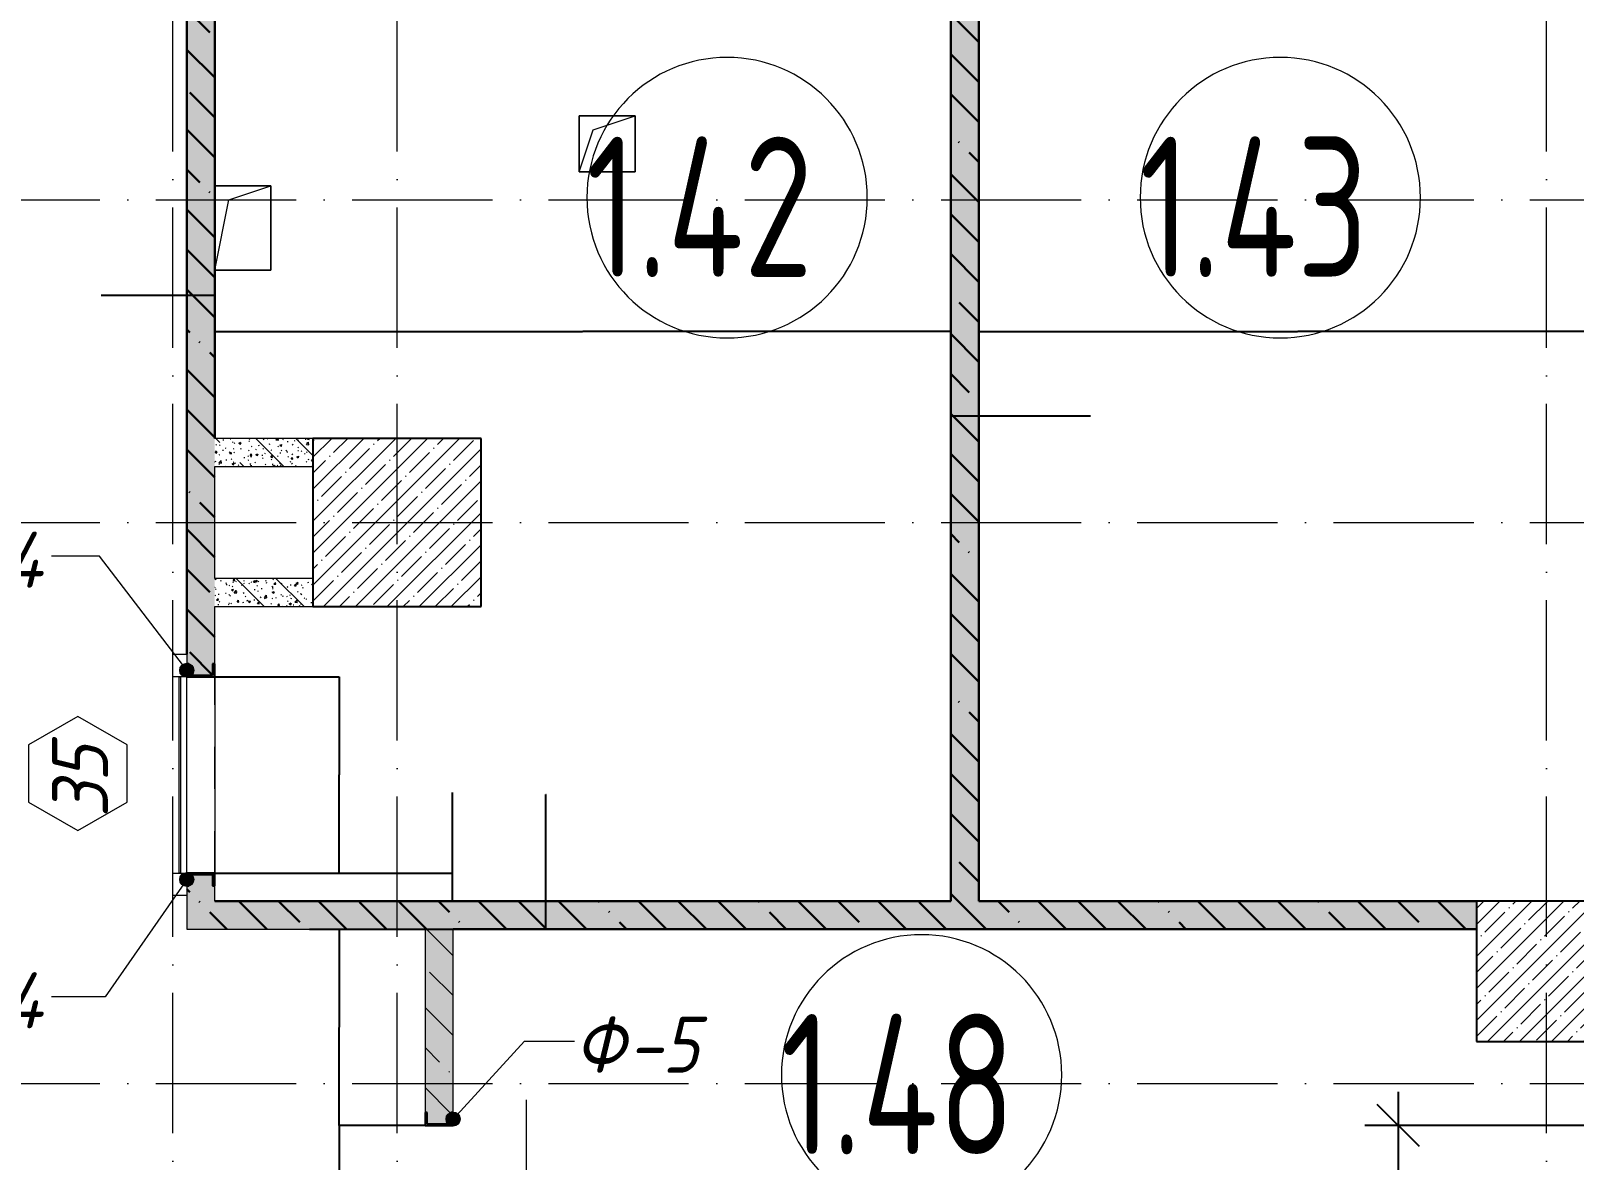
# Model space of a CAD drawing. Header units: millimetres. Extents: x 12986 to 523328, y -9759 to 30092.
# Drawn here: x 127151 to 132656, y 14727 to 18753 of the extents above; entities that cross this region are included whole.
import ezdxf

# ---------------------------------------------------------------- set-up
doc = ezdxf.new("R2010")
doc.units = ezdxf.units.MM
doc.linetypes.add('50_200_ШТРИХ_1Т_ш5_п1_п1_', pattern=[700, 500, -100, 0, -100])
doc.linetypes.add('Штрих короткий', pattern=[300, 150, -150])
for name, color, linetype, lineweight in [('0) ПГП', 1, 'Continuous', 30), ('4) ПГП красный расчет', 12, 'Continuous', 30), ('A-ANNO-DIMS', 7, 'Continuous', 9), ('A-AREA-IDEN', 7, 'Continuous', 9), ('A-DOOR-2', 7, 'Continuous', 5), ('A-DOOR-3', 7, 'Штрих короткий', 5), ('A-DOOR-IDEN', 7, 'Continuous', 9), ('A-FLOR', 7, 'Continuous', 9), ('A-GENM', 7, 'Continuous', 9), ('A-GENM-1', 7, 'Continuous', 25), ('A-GENM-IDEN', 7, 'Continuous', 9), ('A-WALL-6', 18, 'Continuous', 13), ('A-WALL-PATT-4', 250, 'Continuous', 5), ('I-WALL', 7, 'Continuous', 5), ('S-COLS-1', 7, 'Continuous', 5), ('S-COLS-2', 7, 'Continuous', 25), ('Оси-2', 7, '50_200_ШТРИХ_1Т_ш5_п1_п1_', 9)]:
    doc.layers.add(name, color=color, linetype=linetype, lineweight=lineweight)
doc.layers.add('A-DOOR-1', color=7, linetype='Continuous', lineweight=5, true_color=0xffffff)
doc.styles.add('ISOCPEUR_I_3', font='isocpeui.ttf', dxfattribs={"width": 0.9, "height": 200})
doc.styles.add('СПДС', font='ГОСТ тип А.ttf', dxfattribs={"width": 0.9})
doc.dimstyles.new('ISO-2_0_0_9К_СРЕДНИЙ_1', dxfattribs={"dimscale": 304.8, "dimtxt": 199.196235, "dimasz": 0.492126, "dimexe": 0.393701, "dimexo": 0, "dimgap": 0, "dimtad": 1, "dimdec": 0, "dimzin": 0, "dimdsep": 46, "dimtxsty": 'ISOCPEUR_I_3', "dimblk1": 'OBLIQUE', "dimblk2": 'OBLIQUE', "dimsah": 1, "dimcen": 0.09, "dimdle": 0.393701, "dimazin": 0, "dimtfac": 1, "dimtdec": 4, "dimtix": 1, "dimtmove": 2, "dimatfit": 3, "dimfxl": 1, "dimtvp": 1, "dimtolj": 1, "dimtzin": 0, "dimarcsym": 2})
doc.dimstyles.get("Standard").update_dxf_attribs({"dimtxt": 0.18, "dimasz": 0.18, "dimexe": 0.18, "dimexo": 0.0625, "dimgap": 0.09, "dimtad": 0, "dimtih": 1, "dimtoh": 1, "dimdec": 4, "dimzin": 0, "dimdsep": 46, "dimtxsty": 'Standard', "dimcen": 0.09, "dimadec": 0, "dimazin": 0, "dimtfac": 1, "dimtdec": 4, "dimtofl": 0, "dimtmove": 0, "dimatfit": 3, "dimfxl": 1, "dimtolj": 1, "dimtzin": 0, "dimarcsym": 0})
pattern_1 = [(45, (61996.89, 0), (-57.02463, 57.02463), []), (45, (62053.92, 0), (-57.02463, 57.02463), [100.806, -20.161, 3.353, -16.808])]
pattern_2 = [(50, (61996.893, 0), (72.873764, -6.37607), [7.62, -83.82]), (355, (61996.89, 0), (-14.09699, 76.422444), [6.096, -67.056]), (100.451, (62002.966, -0.53), (58.776964, 70.04687), [6.476, -71.236]), (46.184, (61996.89, 20.32), (108.43142, -16.81745), [11.43, -125.73]), (96.636, (62005.93, 18.92), (94.961, 98.97089), [9.714, -106.854]), (351.184, (61996.89, 20.32), (94.96227, 98.97018), [9.144, -100.584]), (21, (62007.053, 15.24), (60.64565, -40.906537), [7.62, -83.82]), (326, (62007.05, 15.24), (24.72083, 73.67493), [6.096, -67.056]), (71.451, (62012.11, 11.83), (85.36689, 32.76874), [6.476, -71.236]), (37.5, (61996.893, 0), (1.235525, 33.8224325), [3.353, -62.89, 3.353, -64.719, -67.31]), (37.5, (61996.893, 0), (1.235525, 33.8224325), [-134.315, 3.353, -63.957]), (7.5, (61996.893, 0), (26.728146, 40.07255), [3.353, -35.458, 3.353, -61.366, -25.654]), (7.5, (61996.893, 0), (26.728146, 40.07255), [-103.53, 3.353, -22.301]), (327.5, (61974.236, 0), (54.236318, -2.292117), [3.353, -22.047, 3.353, -75.895, -105.156]), (327.5, (61974.236, 0), (54.236318, -2.292117), [-104.648, 3.353, -101.803]), (317.5, (61964.076, 0), (59.25158, 10.17014), [3.353, -29.667, 3.353, -49.276, -74.676]), (317.5, (61964.076, 0), (59.25158, 10.17014), [-85.649, 3.353, -71.323])]
pattern_3 = [(135, (61996.9, 0), (-142.5612, -142.5612), []), (135, (62139.46, 0), (-142.5612, -142.5612), [252.016, -50.403, 3.353, -47.05])]

# ---------------------------------------------------------------- blocks, each defined once
blk = doc.blocks.new('Штора противопожарная_Рен - ШТ_700х700-22567375-АР1_Кладочный план 1 этажа')
at = {"layer": 'A-DOOR-1'}
for p, q in [((-430, 100), (-350, 100)), ((-430, 50), (-430, 100)), ((-350, 100), (-350, 50)), ((-350, 77.5), (350, 77.5)), ((-350, 72.5), (-350, 77.5)), ((350, 72.5), (-350, 72.5)), ((350, 100), (430, 100)), ((350, 50), (350, 100)), ((350, 77.5), (350, 72.5)), ((430, 100), (430, 50)), ((-396, 50), (-430, 50)), ((430, 50), (396, 50))]:
    blk.add_line(p, q, dxfattribs=at)
blk = doc.blocks.new('Фахверк_СКБ_Швеллер - Ф-4_100х4010-25539282-АР1_Кладочный план 1 этажа')
at = {"layer": 'A-GENM-1'}
for p, q in [((171, 50), (125, 50)), ((125, 50), (125, -50)), ((129.5, 42.4), (171, 42.4)), ((129.5, -42.4), (129.5, 42.4)), ((171, 42.4), (171, 50)), ((125, -50), (171, -50)), ((171, -42.4), (129.5, -42.4)), ((171, -50), (171, -42.4))]:
    blk.add_line(p, q, dxfattribs=at)
blk = doc.blocks.new('Проем_Дверь_БезПР - 700х700 h_штора-26852905-АР1_Кладочный план 1 этажа')
at = {"layer": 'A-DOOR-3'}
for p, q in [((350, 50), (-350, 50)), ((350, -50), (-350, -50))]:
    blk.add_line(p, q, dxfattribs=at)
blk = doc.blocks.new('Фахверк_СКБ_Швеллер - Ф-5_100х3600-25560001-АР1_Кладочный план 1 этажа')
at = {"layer": 'A-GENM-1'}
for p, q in [((171, 50), (125, 50)), ((125, 50), (125, -50)), ((129.5, 42.4), (171, 42.4)), ((129.5, -42.4), (129.5, 42.4)), ((171, 42.4), (171, 50)), ((125, -50), (171, -50)), ((171, -42.4), (129.5, -42.4)), ((171, -50), (171, -42.4))]:
    blk.add_line(p, q, dxfattribs=at)
blk = doc.blocks.new('AR_Отверстие прямоугольное _в плите_ - AR_Отверстие прямоугольное _в плите_-V40-АР1_Кладочный план 1 этажа')
at = {"layer": 'A-GENM'}
for p, q in [((100, 100), (-100, 100)), ((-100, 100), (-100, -100)), ((-50, 50), (100, 100)), ((100, -100), (100, 100)), ((-100, -100), (-50, 50)), ((-100, -100), (100, -100))]:
    blk.add_line(p, q, dxfattribs=at)
blk = doc.blocks.new('AR_Отверстие прямоугольное _в плите_ - AR_Отверстие прямоугольное _в плите_-V87-АР1_Кладочный план 1 этажа')
at = {"layer": 'A-GENM'}
for p, q in [((100, 150), (-100, 150)), ((-50, 100), (100, 150)), ((100, -150), (100, 150)), ((-100, -150), (-50, 100)), ((-100, -150), (100, -150))]:
    blk.add_line(p, q, dxfattribs=at)
blk = doc.blocks.new('AAR_СКБ_Марка_Двери_Перемычка и проем - Марка перемычки и проема-25306769-АР1_Кладочный план 1 этажа')
at = {"layer": 'A-DOOR-IDEN'}
for p, q in [((-5, 0), (5, 0)), ((-0.968, -0.984), (-1.986, -2.747)), ((1.067, -0.984), (-0.968, -0.984)), ((2.085, -2.747), (1.067, -0.984)), ((-1.986, -2.747), (-0.968, -4.509)), ((1.067, -4.509), (2.085, -2.747)), ((-0.968, -4.509), (1.067, -4.509))]:
    blk.add_line(p, q, dxfattribs=at)
blk = doc.blocks.new('DIMBLOCK447-АР1_Кладочный план 1 этажа')
at = {"layer": 'A-ANNO-DIMS', "color": 0, "lineweight": -2, "transparency": 16777216}
for p, q in [((127706.9, 17809.1), (127401.6, 17809.1)), ((127706.9, 17787.2), (127706.9, 17809.3)), ((127806.7, 17809.1), (127707.1, 17809.1)), ((127806.9, 17787.2), (127806.9, 17809.3))]:
    blk.add_line(p, q, dxfattribs=at)
at = {"layer": 'A-ANNO-DIMS', "color": 0, "transparency": 16777216}
for points in [[(127707.1, 17809.1), (127707.1, 17809), (127706.9, 17809.1)], [(127806.7, 17809.1), (127806.7, 17809), (127806.9, 17809.1)]]:
    blk.add_solid(points, dxfattribs=at)
at = {"layer": 'Defpoints', "color": 0, "transparency": 16777216}
for p in [(127706.9, 17787.2), (127806.9, 17809.1), (127806.9, 17787.2)]:
    blk.add_point(p, dxfattribs=at)
at = {"layer": 'A-ANNO-DIMS', "color": 0, "transparency": 16777216, "insert": (127196.5, 17809.2), "char_height": 0.18, "width": 409.118, "attachment_point": 1, "line_spacing_factor": 1.149209}
blk.add_mtext('\\A1;100.0000', dxfattribs=at)
blk = doc.blocks.new('DIMBLOCK448-АР1_Кладочный план 1 этажа')
at = {"layer": 'A-ANNO-DIMS', "color": 0, "lineweight": -2, "transparency": 16777216}
for p, q in [((127806.9, 17787.1), (127806.9, 17680.9)), ((130431.9, 17787.1), (130431.9, 17680.9)), ((127807.1, 17681.1), (129118.6, 17681.1)), ((130431.7, 17681.1), (129120.1, 17681.1))]:
    blk.add_line(p, q, dxfattribs=at)
at = {"layer": 'A-ANNO-DIMS', "color": 0, "transparency": 16777216}
for points in [[(127807.1, 17681.1), (127807.1, 17681.1), (127806.9, 17681.1)], [(130431.7, 17681.1), (130431.7, 17681.1), (130431.9, 17681.1)]]:
    blk.add_solid(points, dxfattribs=at)
at = {"layer": 'Defpoints', "color": 0, "transparency": 16777216}
for p in [(127806.9, 17787.2), (130431.9, 17787.2), (130431.9, 17681.1)]:
    blk.add_point(p, dxfattribs=at)
at = {"layer": 'A-ANNO-DIMS', "color": 0, "transparency": 16777216, "insert": (129119.4, 17681.1), "char_height": 0.18, "width": 606.782, "attachment_point": 5}
blk.add_mtext('\\A1;2625.0000', dxfattribs=at)
blk = doc.blocks.new('DIMBLOCK449-АР1_Кладочный план 1 этажа')
at = {"layer": 'A-ANNO-DIMS', "color": 0, "lineweight": -2, "transparency": 16777216}
for p, q in [((130431.9, 17787.1), (130431.9, 17380.4)), ((130531.9, 17787.1), (130531.9, 17380.4)), ((130432.1, 17380.5), (130531.7, 17380.5)), ((130531.9, 17380.5), (130930.3, 17380.5))]:
    blk.add_line(p, q, dxfattribs=at)
at = {"layer": 'A-ANNO-DIMS', "color": 0, "transparency": 16777216}
for points in [[(130432.1, 17380.6), (130432.1, 17380.5), (130431.9, 17380.5)], [(130531.7, 17380.6), (130531.7, 17380.5), (130531.9, 17380.5)]]:
    blk.add_solid(points, dxfattribs=at)
at = {"layer": 'Defpoints', "color": 0, "transparency": 16777216}
for p in [(130431.9, 17787.2), (130531.9, 17787.2), (130531.9, 17380.5)]:
    blk.add_point(p, dxfattribs=at)
at = {"layer": 'A-ANNO-DIMS', "color": 0, "transparency": 16777216, "insert": (130726.3, 17380.7), "char_height": 0.18, "width": 409.118, "attachment_point": 1, "line_spacing_factor": 1.149209}
blk.add_mtext('\\A1;100.0000', dxfattribs=at)
blk = doc.blocks.new('DIMBLOCK450-АР1_Кладочный план 1 этажа')
at = {"layer": 'A-ANNO-DIMS', "color": 0, "lineweight": -2, "transparency": 16777216}
for p, q in [((130531.9, 17787.1), (130531.9, 17680.9)), ((132806.9, 17787.1), (132806.9, 17680.9)), ((130532.1, 17681.1), (131668.6, 17681.1)), ((132806.7, 17681.1), (131670.1, 17681.1))]:
    blk.add_line(p, q, dxfattribs=at)
at = {"layer": 'A-ANNO-DIMS', "color": 0, "transparency": 16777216}
for points in [[(130532.1, 17681.1), (130532.1, 17681.1), (130531.9, 17681.1)], [(132806.7, 17681.1), (132806.7, 17681.1), (132806.9, 17681.1)]]:
    blk.add_solid(points, dxfattribs=at)
at = {"layer": 'Defpoints', "color": 0, "transparency": 16777216}
for p in [(130531.9, 17787.2), (132806.9, 17787.2), (132806.9, 17681.1)]:
    blk.add_point(p, dxfattribs=at)
at = {"layer": 'A-ANNO-DIMS', "color": 0, "transparency": 16777216, "insert": (131669.4, 17681.1), "char_height": 0.18, "width": 606.782, "attachment_point": 5}
blk.add_mtext('\\A1;2275.0000', dxfattribs=at)
blk = doc.blocks.new('DIMBLOCK484-АР1_Кладочный план 1 этажа')
at = {"layer": 'A-ANNO-DIMS', "color": 0, "lineweight": -2, "transparency": 16777216}
for p, q in [((128556.8, 14850), (128250.5, 14850)), ((128250.7, 14849.8), (128250.7, 14275.2)), ((128250.7, 13700.2), (128250.7, 14274.8)), ((128506.8, 13700), (128250.5, 13700))]:
    blk.add_line(p, q, dxfattribs=at)
at = {"layer": 'A-ANNO-DIMS', "color": 0, "transparency": 16777216}
for points in [[(128250.7, 14849.8), (128250.8, 14849.8), (128250.7, 14850)], [(128250.7, 13700.2), (128250.8, 13700.2), (128250.7, 13700)]]:
    blk.add_solid(points, dxfattribs=at)
at = {"layer": 'Defpoints', "color": 0, "transparency": 16777216}
for p in [(128250.7, 14850), (128556.9, 14850), (128506.9, 13700)]:
    blk.add_point(p, dxfattribs=at)
at = {"layer": 'A-ANNO-DIMS', "color": 0, "transparency": 16777216, "insert": (128250.7, 14275), "char_height": 0.18, "width": 514.846, "attachment_point": 5}
blk.add_mtext('\\A1;1150.0000', dxfattribs=at)
blk = doc.blocks.new('DIMBLOCK485-АР1_Кладочный план 1 этажа')
at = {"layer": 'A-ANNO-DIMS', "color": 0, "lineweight": -2, "transparency": 16777216}
for p, q in [((128144.7, 15550), (128250.9, 15550)), ((128250.7, 15549.8), (128250.7, 15200.2)), ((128250.7, 14850.2), (128250.7, 15199.8)), ((128556.8, 14850), (128250.5, 14850))]:
    blk.add_line(p, q, dxfattribs=at)
at = {"layer": 'A-ANNO-DIMS', "color": 0, "transparency": 16777216}
for points in [[(128250.7, 15549.8), (128250.8, 15549.8), (128250.7, 15550)], [(128250.7, 14850.2), (128250.8, 14850.2), (128250.7, 14850)]]:
    blk.add_solid(points, dxfattribs=at)
at = {"layer": 'Defpoints', "color": 0, "transparency": 16777216}
for p in [(128144.7, 15550), (128250.7, 15550), (128556.9, 14850)]:
    blk.add_point(p, dxfattribs=at)
at = {"layer": 'A-ANNO-DIMS', "color": 0, "transparency": 16777216, "insert": (128250.7, 15200), "char_height": 0.18, "width": 455.087, "attachment_point": 5}
blk.add_mtext('\\A1;700.0000', dxfattribs=at)
blk = doc.blocks.new('DIMBLOCK486-АР1_Кладочный план 1 этажа')
at = {"color": 0, "lineweight": -2, "transparency": 16777216}
for p, q in [((128988.3, 15650), (128988.3, 16030.7)), ((128988.3, 16030.7), (128988.5, 16030.7)), ((128144.7, 15650), (128988.5, 15650)), ((128988.3, 15550.2), (128988.3, 15649.8)), ((128144.7, 15550), (128988.5, 15550))]:
    blk.add_line(p, q, dxfattribs=at)
at = {"color": 0, "transparency": 16777216}
for points in [[(128988.3, 15649.8), (128988.4, 15649.8), (128988.3, 15650)], [(128988.3, 15550.2), (128988.4, 15550.2), (128988.3, 15550)]]:
    blk.add_solid(points, dxfattribs=at)
at = {"layer": 'Defpoints', "color": 0, "transparency": 16777216}
for p in [(128144.7, 15650), (128988.3, 15650), (128144.7, 15550)]:
    blk.add_point(p, dxfattribs=at)
at = {"color": 0, "transparency": 16777216, "insert": (128988.6, 15826.2), "char_height": 0.18, "width": 409.118, "attachment_point": 1, "rotation": 90, "line_spacing_factor": 1.149209}
blk.add_mtext('\\A1;100.0000', dxfattribs=at)
blk = doc.blocks.new('DIMBLOCK487-АР1_Кладочный план 1 этажа')
at = {"layer": 'A-ANNO-DIMS', "color": 0, "lineweight": -2, "transparency": 16777216}
for p, q in [((128655, 15750), (128655, 16037.6)), ((128655, 16037.6), (128655.2, 16037.6)), ((127780, 15750), (128655.2, 15750)), ((128655, 15650.2), (128655, 15749.8)), ((128144.7, 15650), (128655.2, 15650))]:
    blk.add_line(p, q, dxfattribs=at)
at = {"layer": 'A-ANNO-DIMS', "color": 0, "transparency": 16777216}
for points in [[(128654.9, 15749.8), (128655, 15749.8), (128655, 15750)], [(128654.9, 15650.2), (128655, 15650.2), (128655, 15650)]]:
    blk.add_solid(points, dxfattribs=at)
at = {"layer": 'Defpoints', "color": 0, "transparency": 16777216}
for p in [(127779.9, 15750), (128655, 15750), (128144.7, 15650)]:
    blk.add_point(p, dxfattribs=at)
at = {"layer": 'A-ANNO-DIMS', "color": 0, "transparency": 16777216, "insert": (128655.2, 15833.1), "char_height": 0.18, "width": 409.118, "attachment_point": 1, "rotation": 90, "line_spacing_factor": 1.149209}
blk.add_mtext('\\A1;100.0000', dxfattribs=at)
blk = doc.blocks.new('DIMBLOCK488-АР1_Кладочный план 1 этажа')
at = {"layer": 'A-ANNO-DIMS', "color": 0, "lineweight": -2, "transparency": 16777216}
for p, q in [((127780, 16450), (128250.9, 16450)), ((128250.7, 16449.8), (128250.7, 16100.2)), ((128250.7, 15750.2), (128250.7, 16099.8)), ((127780, 15750), (128250.9, 15750))]:
    blk.add_line(p, q, dxfattribs=at)
at = {"layer": 'A-ANNO-DIMS', "color": 0, "transparency": 16777216}
for points in [[(128250.7, 16449.8), (128250.8, 16449.8), (128250.7, 16450)], [(128250.7, 15750.2), (128250.8, 15750.2), (128250.7, 15750)]]:
    blk.add_solid(points, dxfattribs=at)
at = {"layer": 'Defpoints', "color": 0, "transparency": 16777216}
for p in [(127779.9, 16450), (128250.7, 16450), (127779.9, 15750)]:
    blk.add_point(p, dxfattribs=at)
at = {"layer": 'A-ANNO-DIMS', "color": 0, "transparency": 16777216, "insert": (128250.7, 16100), "char_height": 0.18, "width": 455.087, "attachment_point": 5}
blk.add_mtext('\\A1;700.0000', dxfattribs=at)
blk = doc.blocks.new('_Oblique')
at = {"color": 0, "linetype": 'ByBlock', "lineweight": -2}
blk.add_line((-0.5, -0.5), (0.5, 0.5), dxfattribs=at)
blk = doc.blocks.new('DIMBLOCK493-АР1_Кладочный план 1 этажа')
at = {"layer": 'A-ANNO-DIMS', "color": 0, "lineweight": -2, "transparency": 16777216}
for p, q in [((132028.5, 14970), (132028.5, 14610.9)), ((132706.9, 14850), (131908.5, 14850)), ((132028.5, 13580), (132028.5, 14206.1)), ((132646.9, 13700), (131908.5, 13700))]:
    blk.add_line(p, q, dxfattribs=at)
at = {"layer": 'Defpoints', "color": 0, "transparency": 16777216}
for p in [(132028.5, 14850), (132706.9, 14850), (132646.9, 13700)]:
    blk.add_point(p, dxfattribs=at)
at = {"layer": 'A-ANNO-DIMS', "color": 0, "lineweight": -2, "transparency": 16777216, "xscale": 150, "yscale": 150, "zscale": 150}
for p, rotation in [((132028.5, 14850), 90), ((132028.5, 13700), 270)]:
    blk.add_blockref('_Oblique', p, dxfattribs=dict(at, rotation=rotation))
at = {"layer": 'A-ANNO-DIMS', "color": 0, "transparency": 16777216, "insert": (131767.2, 14151.1), "char_height": 200, "width": 514.846, "attachment_point": 1, "rotation": 90, "line_spacing_factor": 1.149209, "style": 'ISOCPEUR_I_3'}
blk.add_mtext('\\A1;1150', dxfattribs=at)
blk = doc.blocks.new('Марка_Помещения - Номер-25198446-Объем проектирования 1 этажа')
at = {"layer": 'A-AREA-IDEN'}
for start, end in [(360, 180), (180, 360)]:
    blk.add_arc((0, 0), 2.5, start, end, dxfattribs=at)

msp = doc.modelspace()

# ---------------------------------------------------------------- hatches: boundary and pattern name
at = {"layer": '0) ПГП'}
h = msp.add_hatch(dxfattribs=at)
h.set_pattern_fill('FP_16', color=256, style=0, pattern_type=2)
h.set_pattern_definition(pattern_2)
h.paths.add_polyline_path([(127806.89328, 15550.00004), (127806.89328, 15704.00004), (127799.29328, 15704.00004), (127799.29328, 15745.50004), (127714.49328, 15745.50004), (127714.49328, 15704.00004), (127706.89328, 15704.00004), (127706.89328, 15550.00004)], flags=0)
h.paths.add_polyline_path([(127799.29328, 16454.50004), (127799.29328, 16496.00004), (127806.89328, 16496.00004), (127806.89328, 22799.99991), (127706.89328, 22799.99991), (127707.89328, 16496.00004), (127714.49328, 16496.00004), (127714.49328, 16454.50004)], flags=0)
h = msp.add_hatch(dxfattribs=at)
h.set_pattern_fill('FP_17', color=256, style=0, pattern_type=2)
h.set_pattern_definition(pattern_3)
h.paths.add_polyline_path([(127806.89328, 15550.00004), (127806.89328, 15704.00004), (127799.29328, 15704.00004), (127799.29328, 15745.50004), (127714.49328, 15745.50004), (127714.49328, 15704.00004), (127706.89328, 15704.00004), (127706.89328, 15550.00004)], flags=0)
h.paths.add_polyline_path([(127799.29328, 16454.50004), (127799.29328, 16496.00004), (127806.89328, 16496.00004), (127806.89328, 22799.99991), (127706.89328, 22799.99991), (127707.89328, 16496.00004), (127714.49328, 16496.00004), (127714.49328, 16454.50004)], flags=0)
h = msp.add_hatch(dxfattribs=at)
h.set_pattern_fill('FP_16', color=256, style=0, pattern_type=2)
h.set_pattern_definition(pattern_2)
h.paths.add_polyline_path([(130431.89332, 15650.00004), (130531.89332, 15650.00004), (130531.89332, 21050.00004), (130431.89332, 21050.00004), (130431.89332, 17264.96045)], flags=0)
h = msp.add_hatch(dxfattribs=at)
h.set_pattern_fill('FP_17', color=256, style=0, pattern_type=2)
h.set_pattern_definition(pattern_3)
h.paths.add_polyline_path([(130431.89332, 15650.00004), (130531.89332, 15650.00004), (130531.89332, 21050.00004), (130431.89332, 21050.00004), (130431.89332, 17264.96045)], flags=0)
h = msp.add_hatch(dxfattribs=at)
h.set_pattern_fill('FP_16', color=256, style=0, pattern_type=2)
h.set_pattern_definition(pattern_2)
h.paths.add_polyline_path([(130531.89332, 15550.00004), (130531.89332, 15650.00004), (127806.89328, 15650.00004), (127806.89328, 15550.00004), (129938.83672, 15550.00004)], flags=0)
h = msp.add_hatch(dxfattribs=at)
h.set_pattern_fill('FP_17', color=256, style=0, pattern_type=2)
h.set_pattern_definition(pattern_3)
h.paths.add_polyline_path([(130531.89332, 15550.00004), (130531.89332, 15650.00004), (127806.89328, 15650.00004), (127806.89328, 15550.00004), (129938.83672, 15550.00004)], flags=0)
h = msp.add_hatch(dxfattribs=at)
h.set_pattern_fill('FP_16', color=256, style=0, pattern_type=2)
h.set_pattern_definition(pattern_2)
h.paths.add_polyline_path([(132306.89332, 15550.00004), (132306.89332, 15650.00004), (130531.89332, 15650.00004), (130531.89332, 15550.00004)], flags=0)
h = msp.add_hatch(dxfattribs=at)
h.set_pattern_fill('FP_17', color=256, style=0, pattern_type=2)
h.set_pattern_definition(pattern_3)
h.paths.add_polyline_path([(132306.89332, 15550.00004), (132306.89332, 15650.00004), (130531.89332, 15650.00004), (130531.89332, 15550.00004)], flags=0)
at = {"layer": 'A-GENM-IDEN'}
h = msp.add_hatch(color=256, dxfattribs=at)
edge = h.paths.add_edge_path(flags=0)
edge.add_arc((127706.89328, 16473.00004), 25, 0, 360)
h = msp.add_hatch(color=256, dxfattribs=at)
edge = h.paths.add_edge_path(flags=0)
edge.add_arc((127706.89328, 15727.00004), 25, 0, 360)
h = msp.add_hatch(color=256, dxfattribs=at)
edge = h.paths.add_edge_path(flags=0)
edge.add_arc((128656.89328, 14873.00004), 25, 0, 360)
at = {"layer": 'A-WALL-PATT-4'}
h = msp.add_hatch(dxfattribs=at)
h.set_pattern_fill('FP_16', color=256, style=0, pattern_type=2)
h.set_pattern_definition(pattern_2)
h.paths.add_polyline_path([(128156.89328, 17199.99994), (128156.89328, 17299.99994), (127806.89328, 17299.99994), (127806.89328, 17199.99994)], flags=0)
h = msp.add_hatch(dxfattribs=at)
h.set_pattern_fill('FP_17', color=256, style=0, pattern_type=2)
h.set_pattern_definition(pattern_3)
h.paths.add_polyline_path([(128156.89328, 17199.99994), (128156.89328, 17299.99994), (127806.89328, 17299.99994), (127806.89328, 17199.99994)], flags=0)
h = msp.add_hatch(dxfattribs=at)
h.set_pattern_fill('FP_16', color=256, style=0, pattern_type=2)
h.set_pattern_definition(pattern_2)
h.paths.add_polyline_path([(128156.89328, 16699.99994), (128156.89328, 16799.99994), (127806.89328, 16799.99994), (127806.89328, 16699.99994)], flags=0)
h = msp.add_hatch(dxfattribs=at)
h.set_pattern_fill('FP_17', color=256, style=0, pattern_type=2)
h.set_pattern_definition(pattern_3)
h.paths.add_polyline_path([(128156.89328, 16699.99994), (128156.89328, 16799.99994), (127806.89328, 16799.99994), (127806.89328, 16699.99994)], flags=0)
h = msp.add_hatch(dxfattribs=at)
h.set_pattern_fill('FP_16', color=256, style=0, pattern_type=2)
h.set_pattern_definition(pattern_2)
h.paths.add_polyline_path([(128564.49328, 13600.00001), (128656.89328, 13600.00001), (128656.89328, 13654.00001), (128649.29328, 13654.00001), (128649.29328, 13695.50001), (128564.49328, 13695.50001), (128564.49328, 13654.00001), (128556.89328, 13654.00001), (128556.89328, 13600.00001)], flags=0)
h.paths.add_polyline_path([(128649.29328, 14854.50004), (128650.32185, 14896.00004), (128656.89328, 14896.00004), (128656.89328, 15550.00004), (128556.89328, 15550.00004), (128556.89328, 14896.00004), (128564.49328, 14896.00004), (128564.49328, 14854.50004)], flags=0)
h = msp.add_hatch(dxfattribs=at)
h.set_pattern_fill('FP_17', color=256, style=0, pattern_type=2)
h.set_pattern_definition(pattern_3)
h.paths.add_polyline_path([(128564.49328, 13600.00001), (128656.89328, 13600.00001), (128656.89328, 13654.00001), (128649.29328, 13654.00001), (128649.29328, 13695.50001), (128564.49328, 13695.50001), (128564.49328, 13654.00001), (128556.89328, 13654.00001), (128556.89328, 13600.00001)], flags=0)
h.paths.add_polyline_path([(128649.29328, 14854.50004), (128650.32185, 14896.00004), (128656.89328, 14896.00004), (128656.89328, 15550.00004), (128556.89328, 15550.00004), (128556.89328, 14896.00004), (128564.49328, 14896.00004), (128564.49328, 14854.50004)], flags=0)
at = {"layer": 'S-COLS-1'}
h = msp.add_hatch(dxfattribs=at)
h.set_pattern_fill('FP_1', color=256, style=0, pattern_type=2)
h.set_pattern_definition(pattern_1)
h.paths.add_polyline_path([(128156.89328, 16699.99994), (128756.89328, 16699.99994), (128756.89328, 17299.99994), (128156.89328, 17299.99994), (128156.89328, 17264.96045)], flags=0)
h = msp.add_hatch(dxfattribs=at)
h.set_pattern_fill('FP_1', color=256, style=0, pattern_type=2)
h.set_pattern_definition(pattern_1)
h.paths.add_polyline_path([(132306.89332, 15150.00004), (132806.89332, 15150.00004), (132806.89332, 15650.00004), (132306.89332, 15650.00004)], flags=0)

# ---------------------------------------------------------------- linework, layer by layer
at = {"layer": '0) ПГП'}
for p, q in [((127806.89328, 17299.99994), (127806.89328, 21050.00004)), ((130431.89332, 21050.00004), (130431.89332, 15650.00004)), ((130431.89332, 15650.00004), (127806.89328, 15650.00004)), ((132306.89332, 15650.00004), (130531.89332, 15650.00004))]:
    msp.add_line(p, q, dxfattribs=at)
at = {"layer": '4) ПГП красный расчет'}
for p, q in [((127706.89328, 22799.99991), (127706.89328, 16530.00004)), ((130531.89332, 15650.00004), (130531.89332, 21050.00004)), ((128656.89328, 15550.00004), (132306.89332, 15550.00004))]:
    msp.add_line(p, q, dxfattribs=at)
at = {"layer": 'A-FLOR'}
for p, q in [((129106.89325, 18450.00007), (129306.89325, 18450.00007)), ((129106.89325, 18250.00007), (129106.89325, 18450.00007)), ((129306.89325, 18450.00007), (129306.89325, 18250.00007)), ((129306.89325, 18250.00007), (129106.89325, 18250.00007)), ((127806.89328, 18200.00007), (128006.89328, 18200.00007)), ((128006.89328, 18200.00007), (128006.89328, 17900.00007)), ((128006.89328, 17900.00007), (127806.89328, 17900.00007))]:
    msp.add_line(p, q, dxfattribs=at)
at = {"layer": 'A-GENM-IDEN'}
for p, q in [((127395.39002, 16879.61694), (127224.40217, 16879.61694)), ((127706.89328, 16473.00004), (127395.39002, 16879.61694)), ((127706.89328, 15727.00004), (127416.41526, 15308.62392)), ((127416.41526, 15308.62392), (127224.40217, 15308.62392)), ((128656.89328, 14873.00004), (128911.64844, 15150.73096)), ((128911.64844, 15150.73096), (129089.73184, 15150.73096))]:
    msp.add_line(p, q, dxfattribs=at)
for centre in [(127706.89328, 16473.00004), (127706.89328, 15727.00004), (128656.89328, 14873.00004)]:
    msp.add_circle(centre, 25, dxfattribs=at)
at = {"layer": 'A-WALL-6'}
for p, q in [((128156.89328, 17299.99994), (127806.89328, 17299.99994)), ((128156.89328, 17199.99994), (128156.89328, 17299.99994)), ((127806.89328, 16799.99994), (127806.89328, 17199.99994)), ((127806.89328, 17199.99994), (128156.89328, 17199.99994)), ((128156.89328, 16799.99994), (127806.89328, 16799.99994)), ((128156.89328, 16699.99994), (128156.89328, 16799.99994)), ((127806.89328, 16496.00004), (127806.89328, 16699.99994)), ((127806.89328, 16699.99994), (128156.89328, 16699.99994)), ((127806.89328, 15650.00004), (127806.89328, 15704.00004)), ((127706.89328, 15670.00004), (127706.89328, 15550.00004)), ((132306.89332, 15550.00004), (132306.89332, 15650.00004)), ((127706.89328, 15550.00004), (128556.89328, 15550.00004)), ((128556.89328, 15550.00004), (128556.89328, 14896.00004)), ((128656.89328, 14896.00004), (128656.89328, 15550.00004))]:
    msp.add_line(p, q, dxfattribs=at)
at = {"layer": 'I-WALL'}
for p, q in [((127706.89328, 15750.00004), (127706.89328, 16450.00004)), ((127806.89328, 16450.00004), (127806.89328, 15750.00004))]:
    msp.add_line(p, q, dxfattribs=at)
at = {"layer": 'S-COLS-2'}
for p, q in [((128756.89328, 17299.99994), (128156.89328, 17299.99994)), ((128156.89328, 17299.99994), (128156.89328, 16699.99994)), ((128756.89328, 16699.99994), (128756.89328, 17299.99994)), ((128156.89328, 16699.99994), (128756.89328, 16699.99994)), ((132806.89332, 15650.00004), (132306.89332, 15650.00004)), ((132306.89332, 15650.00004), (132306.89332, 15150.00004)), ((132306.89332, 15150.00004), (132806.89332, 15150.00004))]:
    msp.add_line(p, q, dxfattribs=at)
at = {"layer": 'Оси-2'}
for p, q in [((127656.89325, -4080), (127656.89325, 28636.94316)), ((128456.89325, -4080), (128456.89325, 28636.94316)), ((132556.89325, -4080), (132556.89325, 28636.94316)), ((57586.89328, 18150.00007), (187948.52131, 18150.00007)), ((57586.89328, 17000.00007), (187948.52131, 17000.00007)), ((57586.89328, 15000), (187948.52131, 15000))]:
    msp.add_line(p, q, dxfattribs=at)

# ---------------------------------------------------------------- block references
at = {"layer": 'A-AREA-IDEN', "xscale": 199.9999999999999, "yscale": 199.9999999999999, "zscale": 199.9999999999999}
for p in [(129634.35229, 18158.3118), (131607.63238, 18158.3118), (130327.98978, 15030.23229)]:
    msp.add_blockref('Марка_Помещения - Номер-25198446-Объем проектирования 1 этажа', p, dxfattribs=at)
at = {"layer": 'A-DOOR-1', "rotation": 89.99999999999987}
msp.add_blockref('Штора противопожарная_Рен - ШТ_700х700-22567375-АР1_Кладочный план 1 этажа', (127756.89328, 16100.00004), dxfattribs=at)
at = {"layer": 'A-DOOR-2', "rotation": 269.9999999999998}
msp.add_blockref('Проем_Дверь_БезПР - 700х700 h_штора-26852905-АР1_Кладочный план 1 этажа', (127756.89328, 16100.00004), dxfattribs=at)
at = {"layer": 'A-DOOR-IDEN', "xscale": 99.99999999999993, "yscale": 99.99999999999993, "zscale": 99.99999999999993}
for p, rotation in [((127043.72451, 16100.00004), 89.99999999999977), ((128919.34409, 14440.98832), 89.99999999999991)]:
    msp.add_blockref('AAR_СКБ_Марка_Двери_Перемычка и проем - Марка перемычки и проема-25306769-АР1_Кладочный план 1 этажа', p, dxfattribs=dict(at, rotation=rotation))
at = {"layer": 'A-GENM'}
for name, p in [('AR_Отверстие прямоугольное _в плите_ - AR_Отверстие прямоугольное _в плите_-V40-АР1_Кладочный план 1 этажа', (129206.89325, 18350.00007)), ('AR_Отверстие прямоугольное _в плите_ - AR_Отверстие прямоугольное _в плите_-V87-АР1_Кладочный план 1 этажа', (127906.89328, 18050.00007))]:
    msp.add_blockref(name, p, dxfattribs=at)
at = {"layer": 'A-GENM-1'}
for name, p, rotation in [('Фахверк_СКБ_Швеллер - Ф-4_100х4010-25539282-АР1_Кладочный план 1 этажа', (127756.89328, 16325.00004), 89.99999999999987), ('Фахверк_СКБ_Швеллер - Ф-4_100х4010-25539282-АР1_Кладочный план 1 этажа', (127756.89328, 15875.00004), 269.9999999999998), ('Фахверк_СКБ_Швеллер - Ф-5_100х3600-25560001-АР1_Кладочный план 1 этажа', (128606.89328, 14725.00004), 90)]:
    msp.add_blockref(name, p, dxfattribs=dict(at, rotation=rotation))

# ---------------------------------------------------------------- texts
at = {"layer": 'A-AREA-IDEN', "char_height": 500, "width": 1255.442625, "attachment_point": 1, "style": 'СПДС'}
for s, insert in [('1.42', (129132.58599, 18375.43041)), ('1.43', (131105.86608, 18375.43041)), ('1.48', (129826.22348, 15247.3509))]:
    msp.add_mtext(s, dxfattribs=dict(at, insert=insert))
at = {"layer": 'A-DOOR-IDEN', "insert": (127226.36588, 15948.10151), "char_height": 200, "width": 317.46825, "attachment_point": 1, "rotation": 90, "style": 'ISOCPEUR_I_3'}
msp.add_mtext('35', dxfattribs=at)
at = {"layer": 'A-GENM-IDEN', "char_height": 200, "attachment_point": 1, "style": 'ISOCPEUR_I_3'}
for s, insert, width in [('-4', (126932.50217, 16967.23153), 346.329), ('-4', (126932.50217, 15396.23851), 346.329), ('\\fISOCPEUR|b0|i1|c204|p34|;\\W.9;Ф', (129089.73184, 15238.34554), 230.886), ('-5', (129280.23184, 15238.34554), 317.46825)]:
    msp.add_mtext(s, dxfattribs=dict(at, insert=insert, width=width))

# ---------------------------------------------------------------- dimensions: what is measured, and where the dimension line sits
dim = msp.add_linear_dim(base=(128988.33062, 15650.00004), p1=(128144.66087, 15550.00004), p2=(128144.66087, 15650.00004), angle=90, dimstyle='Standard')
dim.commit()
dim.dimension.update_dxf_attribs({"geometry": 'DIMBLOCK486-АР1_Кладочный план 1 этажа', "text_midpoint": (128988.72062, 16030.72664), "dimtype": 160, "text_rotation": 90})
at = {"layer": 'A-ANNO-DIMS'}
for base, p1, p2, picture, middle in [((127806.89328, 17809.07115), (127706.89328, 17787.17935), (127806.89328, 17787.17935), 'DIMBLOCK447-АР1_Кладочный план 1 этажа', (127401.01932, 17809.07115)), ((130531.89332, 17380.54591), (130431.89332, 17787.17935), (130531.89332, 17787.17935), 'DIMBLOCK449-АР1_Кладочный план 1 этажа', (130930.89017, 17380.54591))]:
    dim = msp.add_linear_dim(base=base, p1=p1, p2=p2, dimstyle='Standard', dxfattribs=at)
    dim.commit()
    dim.dimension.update_dxf_attribs({"geometry": picture, "text_midpoint": middle, "dimtype": 160})
for base, p1, p2, picture, middle in [((130431.89332, 17681.11333), (127806.89328, 17787.17935), (130431.89332, 17787.17935), 'DIMBLOCK448-АР1_Кладочный план 1 этажа', (129119.3933, 17681.11333)), ((132806.89332, 17681.11333), (130531.89332, 17787.17935), (132806.89332, 17787.17935), 'DIMBLOCK450-АР1_Кладочный план 1 этажа', (131669.39332, 17681.11333))]:
    dim = msp.add_linear_dim(base=base, p1=p1, p2=p2, dimstyle='Standard', dxfattribs=at)
    dim.commit()
    dim.dimension.update_dxf_attribs({"geometry": picture, "text_midpoint": middle})
for base, p1, p2, picture, middle in [((128250.72689, 16450.00004), (127779.94128, 15750.00004), (127779.94128, 16450.00004), 'DIMBLOCK488-АР1_Кладочный план 1 этажа', (128250.72689, 16100.00004)), ((128250.72689, 15550.00004), (128556.89328, 14850.00001), (128144.66087, 15550.00004), 'DIMBLOCK485-АР1_Кладочный план 1 этажа', (128250.72689, 15200.00002)), ((128250.72689, 14850.00001), (128506.89328, 13700.00001), (128556.89328, 14850.00001), 'DIMBLOCK484-АР1_Кладочный план 1 этажа', (128250.72689, 14275.00001))]:
    dim = msp.add_linear_dim(base=base, p1=p1, p2=p2, angle=90, dimstyle='Standard', dxfattribs=at)
    dim.commit()
    dim.dimension.update_dxf_attribs({"geometry": picture, "text_midpoint": middle})
dim = msp.add_linear_dim(base=(128654.97513, 15750.00004), p1=(128144.66087, 15650.00004), p2=(127779.94128, 15750.00004), angle=90, dimstyle='Standard', dxfattribs=at)
dim.commit()
dim.dimension.update_dxf_attribs({"geometry": 'DIMBLOCK487-АР1_Кладочный план 1 этажа', "text_midpoint": (128655.36513, 16037.61776), "dimtype": 160, "text_rotation": 90})
dim = msp.add_linear_dim(base=(132028.507, 14850.00001), p1=(132646.89332, 13700.00001), p2=(132706.89332, 14850.00001), angle=90, dimstyle='ISO-2_0_0_9К_СРЕДНИЙ_1', override={"dimpost": '<>', "dimfxl": 1151.564154}, dxfattribs=at)
dim.commit()
dim.dimension.update_dxf_attribs({"geometry": 'DIMBLOCK493-АР1_Кладочный план 1 этажа', "text_midpoint": (131900.54918, 14408.48825), "dimtype": 160, "text_rotation": 90})

doc.saveas('drawing.dxf')
